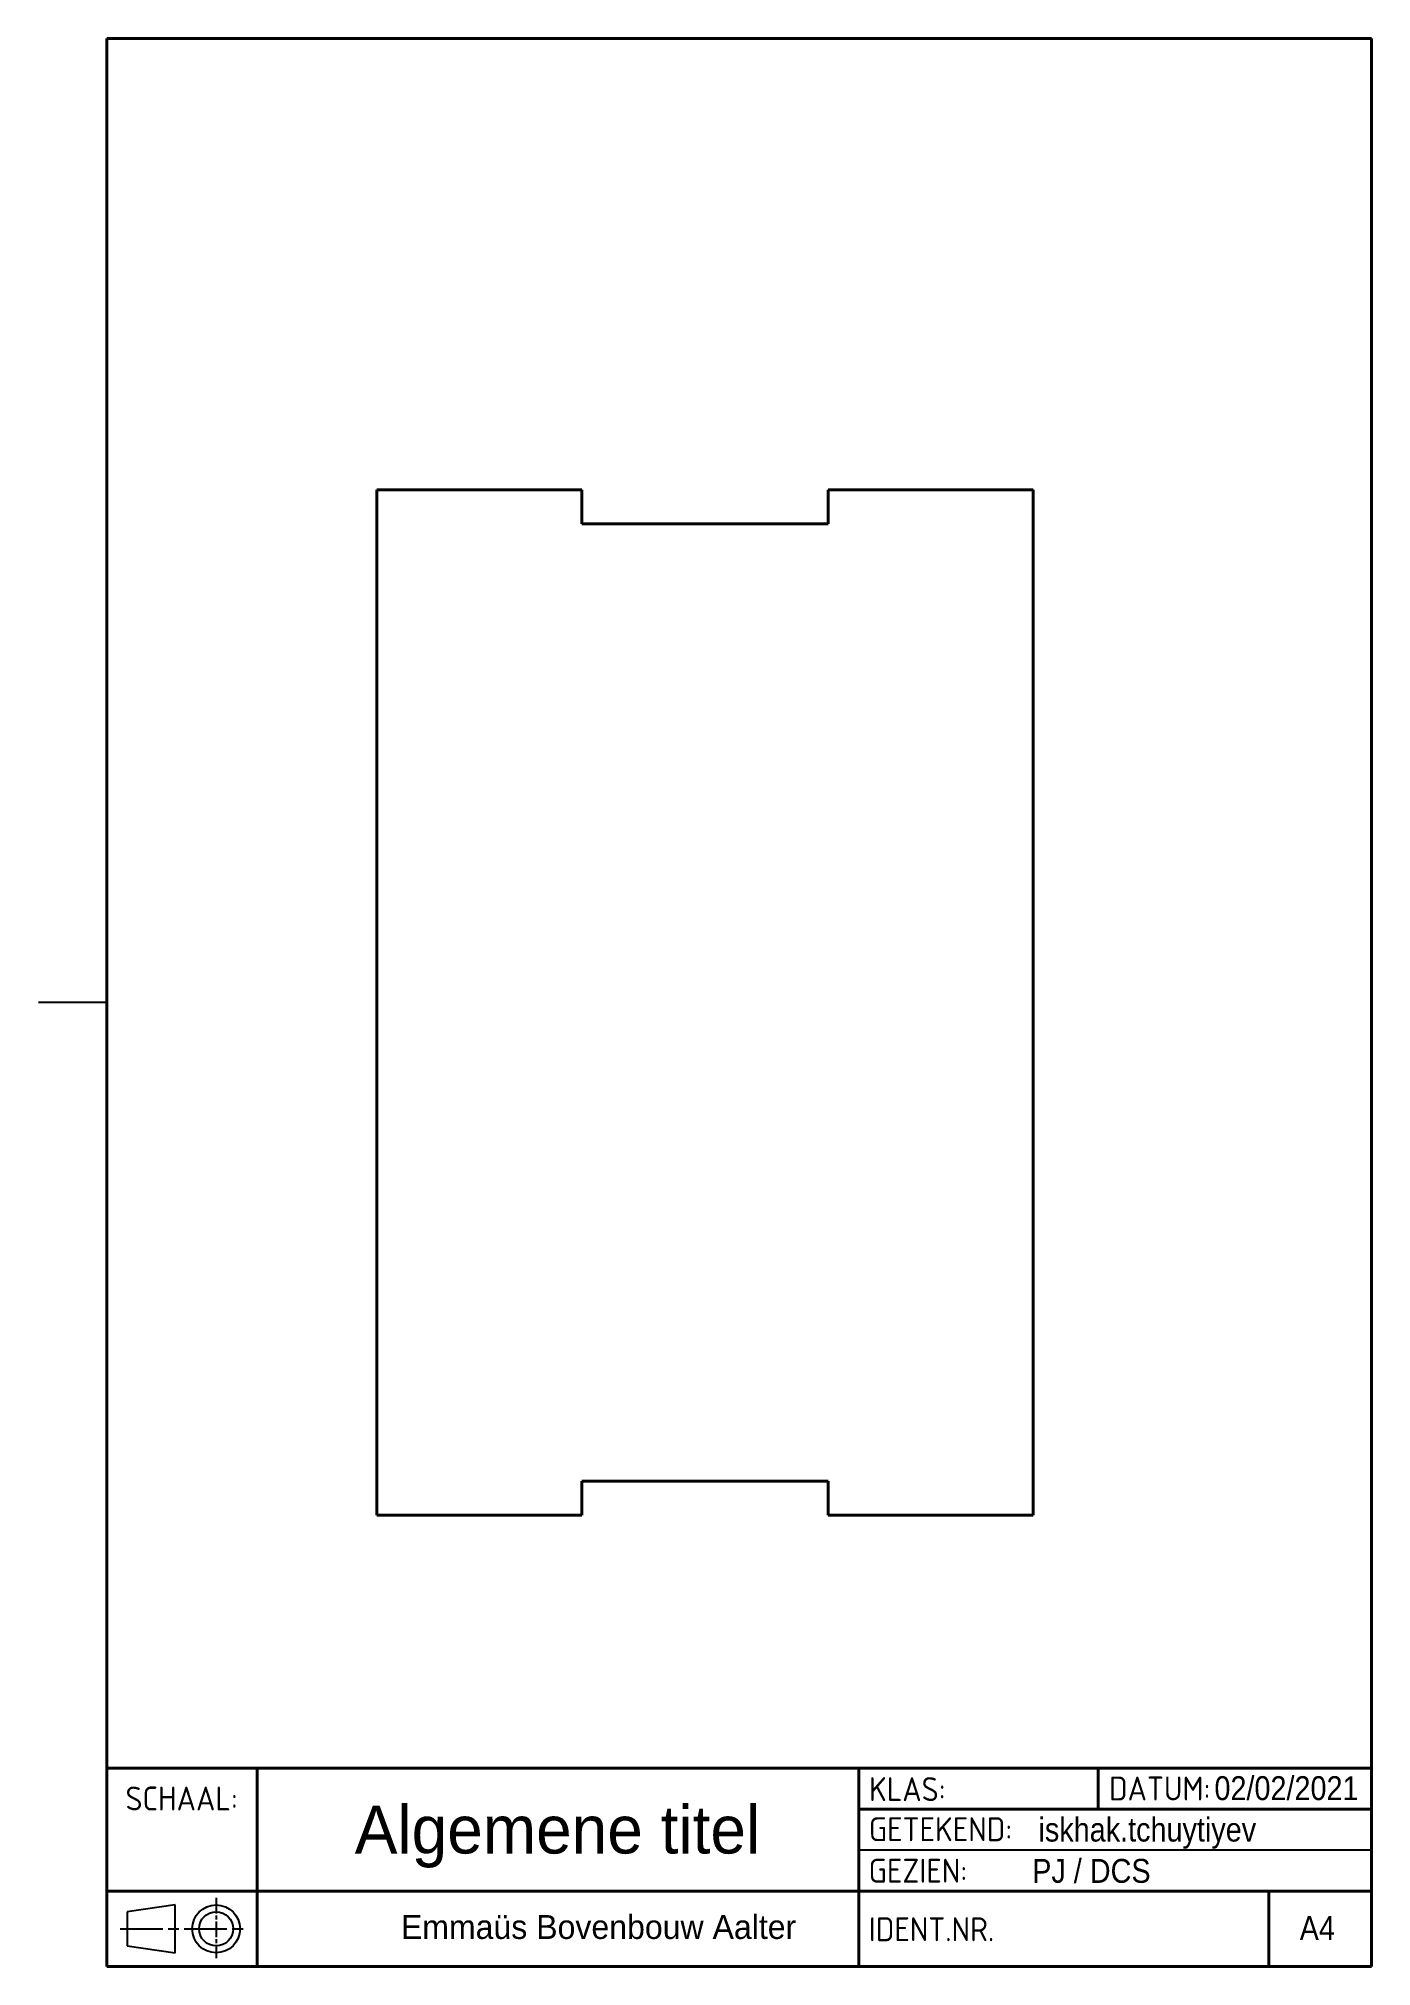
# Model space of a CAD drawing. Header units: millimetres. Extents: x 7 to 203, y 8 to 290.
import ezdxf
from ezdxf.enums import TextEntityAlignment as Align

# ---------------------------------------------------------------- set-up
doc = ezdxf.new("R2018")
doc.units = ezdxf.units.MM
doc.linetypes.add('CHAIN', pattern=[0.3543, 0.2362, -0.0295, 0.0591, -0.0295])
for name, color, linetype, lineweight in [('Centerline(Emmaus)', 7, 'CHAIN', 25), ('Sketch Geometry(Emmaus)', 7, 'Continuous', 40), ('Sketch Lines(DIN)', 7, 'Continuous', 25), ('Symbols(Emmaus)', 7, 'Continuous', 25), ('Visible Edges(Emmaus)', 7, 'Continuous', 40)]:
    doc.layers.add(name, color=color, linetype=linetype, lineweight=lineweight)
doc.styles.add('Current-Emmaus', font='isocpeur.ttf', dxfattribs={"width": 0.9})
doc.styles.add('Text Style38', font='')
doc.styles.add('Text Style46', font='isocpeur.ttf')
doc.styles.get('Text Style38').set_extended_font_data('ISOCPEUR', bold=True)

# ---------------------------------------------------------------- blocks, each defined once
blk = doc.blocks.new('Borders Kader A4 Vert')
at = {"layer": 'Sketch Geometry(Emmaus)'}
for p, q in [((202.5, 289.5), (17.5, 289.5)), ((17.5, 289.5), (17.5, 7.5)), ((202.5, 7.5), (202.5, 289.5)), ((17.5, 7.5), (202.5, 7.5))]:
    blk.add_line(p, q, dxfattribs=at)
at = {"layer": 'Sketch Lines(DIN)'}
blk.add_line((17.5, 148.5), (7.5, 148.5), dxfattribs=at)
blk = doc.blocks.new('Title Blocks Titelblok Emmaus')
at = {"layer": 'Centerline(Emmaus)', "ltscale": 9.818998}
blk.add_line((120.5, 17.56), (120.5, 8.72), dxfattribs=at)
at = {"layer": 'Centerline(Emmaus)', "ltscale": 26.49929}
blk.add_line((106.44, 13), (125.21, 13), dxfattribs=at)
at = {"layer": 'Sketch Geometry(Emmaus)'}
for p, q in [((104.52, 7.5), (104.52, 36.5)), ((104.52, 36.5), (289.52, 36.5)), ((126.52, 7.5), (126.52, 36.5)), ((214.52, 7.5), (214.52, 36.5)), ((249.52, 30.5), (249.52, 36.5)), ((214.52, 30.5), (289.52, 30.5)), ((104.52, 18.5), (289.52, 18.5)), ((274.52, 7.5), (274.52, 18.5)), ((289.52, 7.5), (284.5, 7.5))]:
    blk.add_line(p, q, dxfattribs=at)
at = {"layer": 'Sketch Lines(DIN)'}
for p, q in [((289.52, 24.5), (214.52, 24.5)), ((114.5, 16.5), (107.5, 15.5)), ((107.5, 15.5), (107.5, 10.5)), ((114.5, 9.5), (114.5, 16.5)), ((107.5, 10.5), (114.5, 9.5))]:
    blk.add_line(p, q, dxfattribs=at)
for radius in [3.5, 2.5]:
    blk.add_circle((120.5, 13), radius, dxfattribs=at)
at = {"layer": 'Symbols(Emmaus)', "color": 7, "char_height": 3.5, "style": 'Current-Emmaus'}
for s, insert, attachment_point in [('KLAS:', (216.01, 31.68), 7), ('DATUM:', (251.13, 31.77), 7), ('SCHAAL:', (115.46, 30.31), 8), ('GETEKEND:', (215.99, 25.82), 7), ('GEZIEN:', (215.96, 19.75), 7), ('IDENT.NR.', (215.99, 11.19), 7)]:
    blk.add_mtext(s, dxfattribs=dict(at, insert=insert, attachment_point=attachment_point))
at = {"layer": 'Symbols(Emmaus)', "color": 7, "style": 'Current-Emmaus', "width": 0.9}
for tag, p in [('KLAS', (228.45, 35.25)), ('AUTHOR', (240.81, 29.27))]:
    blk.add_attdef(tag, text='', height=3.5, dxfattribs=at).set_placement(p, align=Align.TOP_LEFT)
for tag, p in [('CREATION_DATE', (266.55, 31.78)), ('MANAGER', (239.89, 19.68)), ('IDENT.NR.', (240.36, 11.18))]:
    blk.add_attdef(tag, text='', height=3.5, dxfattribs=at).set_placement(p, align=Align.BOTTOM_LEFT)
at = {"layer": 'Symbols(Emmaus)', "color": 7, "style": 'Text Style46'}
blk.add_attdef('TITLE', text='', height=7, dxfattribs=at).set_placement((170.44, 31.02), align=Align.TOP_CENTER)
at = {"layer": 'Symbols(Emmaus)', "color": 7, "style": 'Current-Emmaus', "width": 0.9}
for tag, p in [('SCHAAL', (115.72, 22.76)), ('Sheet_Size', (281.6, 11.36))]:
    blk.add_attdef(tag, text='', height=3.5, dxfattribs=at).set_placement(p, align=Align.BOTTOM_CENTER)
at = {"layer": 'Symbols(Emmaus)', "color": 7, "style": 'Text Style38'}
blk.add_attdef('COMPANY', text='', height=3.51, dxfattribs=at).set_placement((176.45, 13.25), align=Align.MIDDLE_CENTER)

msp = doc.modelspace()

# ---------------------------------------------------------------- linework, layer by layer
at = {"layer": 'Visible Edges(Emmaus)'}
for p, q in [((57, 223.5), (57, 73.5)), ((87, 223.5), (57, 223.5)), ((87, 218.5), (87, 223.5)), ((123, 223.5), (123, 218.5)), ((153, 223.5), (123, 223.5)), ((153, 73.5), (153, 223.5)), ((123, 218.5), (87, 218.5)), ((87, 78.5), (123, 78.5)), ((87, 73.5), (87, 78.5)), ((123, 78.5), (123, 73.5)), ((57, 73.5), (87, 73.5)), ((123, 73.5), (153, 73.5))]:
    msp.add_line(p, q, dxfattribs=at)

# ---------------------------------------------------------------- block references
msp.add_blockref('Borders Kader A4 Vert', (0, 0))
ref = msp.add_blockref('Title Blocks Titelblok Emmaus', (-87.02, 0))
lines = msp.add_mtext('Algemene titel', dxfattribs={"layer": 'Symbols(Emmaus)', "color": 7, "insert": (83.42, 31.02), "char_height": 7, "attachment_point": 2, "style": 'Text Style46'})
ref.add_attrib('TITLE', '', (83.42, 31.02)).embed_mtext(lines)
lines = msp.add_mtext('Emmaüs Bovenbouw Aalter', dxfattribs={"layer": 'Symbols(Emmaus)', "color": 7, "insert": (89.43, 13.25), "char_height": 3.5052, "attachment_point": 5, "style": 'Text Style38'})
ref.add_attrib('COMPANY', '', (89.43, 13.25)).embed_mtext(lines)
lines = msp.add_mtext('\\W0.9000;A4', dxfattribs={"layer": 'Symbols(Emmaus)', "color": 7, "insert": (194.58, 11.36), "char_height": 3.5, "attachment_point": 8, "style": 'Current-Emmaus'})
ref.add_attrib('Sheet_Size', '', (194.58, 11.36)).embed_mtext(lines)
lines = msp.add_mtext('\\W0.9000;02/02/2021', dxfattribs={"layer": 'Symbols(Emmaus)', "color": 7, "insert": (179.53, 31.78), "char_height": 3.5, "attachment_point": 7, "style": 'Current-Emmaus'})
ref.add_attrib('CREATION_DATE', '', (179.53, 31.78)).embed_mtext(lines)
lines = msp.add_mtext('\\W0.9000;PJ / DCS', dxfattribs={"layer": 'Symbols(Emmaus)', "color": 7, "insert": (152.87, 19.68), "char_height": 3.5, "width": 22.6461, "attachment_point": 7, "style": 'Current-Emmaus'})
ref.add_attrib('MANAGER', '', (152.87, 19.68)).embed_mtext(lines)
lines = msp.add_mtext('\\W0.9000;iskhak.tchuytiyev', dxfattribs={"layer": 'Symbols(Emmaus)', "color": 7, "insert": (153.79, 29.27), "char_height": 3.5, "width": 42.8318, "attachment_point": 1, "style": 'Current-Emmaus'})
ref.add_attrib('AUTHOR', '', (153.79, 29.27)).embed_mtext(lines)
lines = msp.add_mtext('\\W0.9000;', dxfattribs={"layer": 'Symbols(Emmaus)', "color": 7, "insert": (28.7, 22.76), "char_height": 3.5, "attachment_point": 8, "style": 'Current-Emmaus'})
ref.add_attrib('SCHAAL', '', (28.7, 22.76)).embed_mtext(lines)
lines = msp.add_mtext('\\W0.9000;', dxfattribs={"layer": 'Symbols(Emmaus)', "color": 7, "insert": (141.43, 35.25), "char_height": 3.5, "width": 15.2369, "attachment_point": 1, "style": 'Current-Emmaus'})
ref.add_attrib('KLAS', '', (141.43, 35.25)).embed_mtext(lines)
lines = msp.add_mtext('\\W0.9000;', dxfattribs={"layer": 'Symbols(Emmaus)', "color": 7, "insert": (153.34, 11.18), "char_height": 3.5, "attachment_point": 7, "style": 'Current-Emmaus'})
ref.add_attrib('IDENT.NR.', '', (153.34, 11.18)).embed_mtext(lines)

doc.saveas('drawing.dxf')
